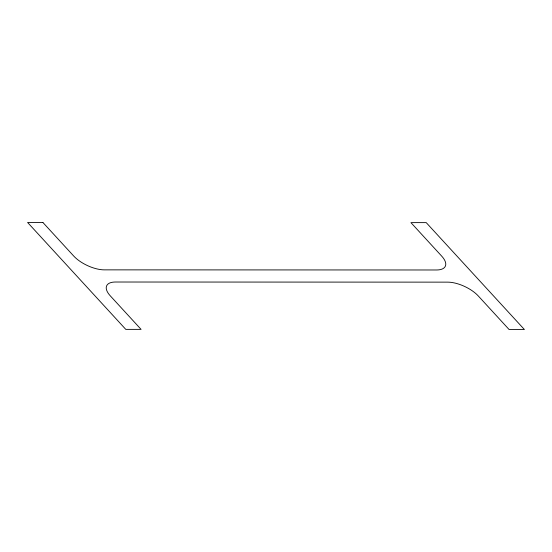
<?xml version="1.0" encoding="UTF-8"?>
<svg xmlns="http://www.w3.org/2000/svg" width="552" height="552" viewBox="0 0 552 552"><rect width="100%" height="100%" fill="white"/><g stroke="black" fill="none" stroke-linecap="round" stroke-linejoin="round"><path stroke-width="0.83" d="M42.904 222.484L27.6 222.477L125.78 329.371L141.077 329.378L110.283 295.844A23.77 10.419 25.2 0 1 115.492 282.017L447.679 282.141A23.77 10.419 25.2 0 1 478.301 295.982L509.096 329.516L524.4 329.523L426.22 222.628L410.923 222.622L441.717 256.156A23.77 10.419 25.2 0 1 436.508 269.983L104.321 269.859A23.77 10.419 25.2 0 1 73.699 256.018L42.904 222.484"/></g></svg>
